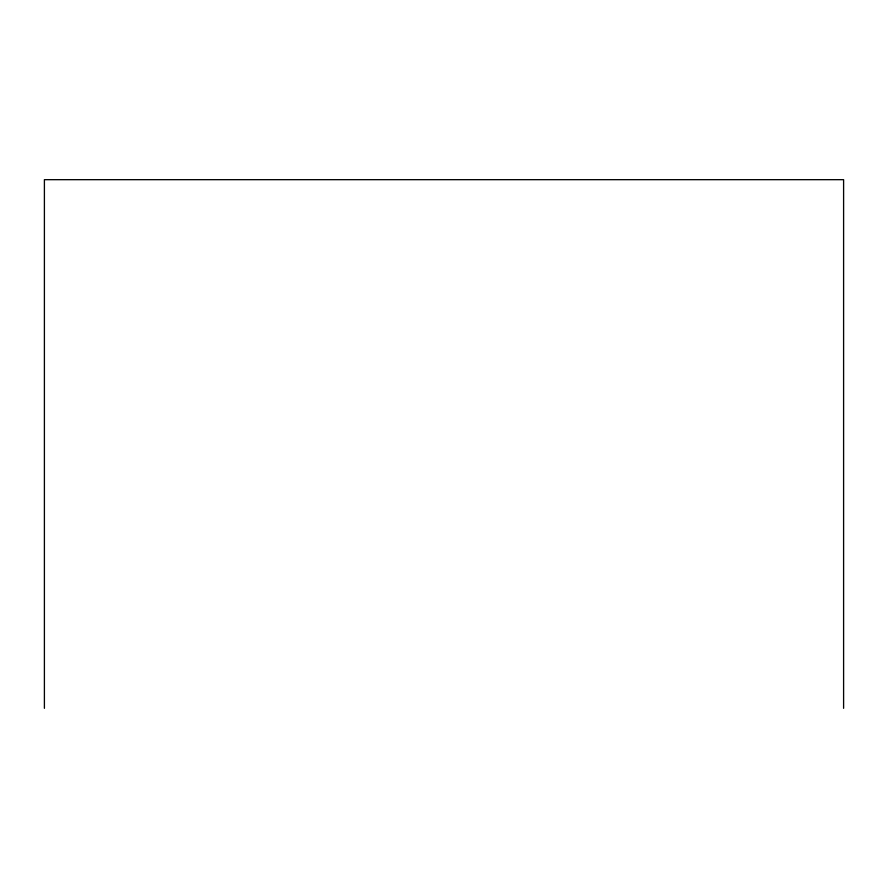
<?xml version="1.0" encoding="UTF-8"?>
<svg xmlns="http://www.w3.org/2000/svg" width="888" height="888" viewBox="0 0 888 888"><rect width="100%" height="100%" fill="white"/><g stroke="black" fill="none" stroke-linecap="round" stroke-linejoin="round"><path stroke-width="1.33" d="M843.6 708.324L843.6 179.676L44.4 179.676L44.4 708.324"/></g></svg>
